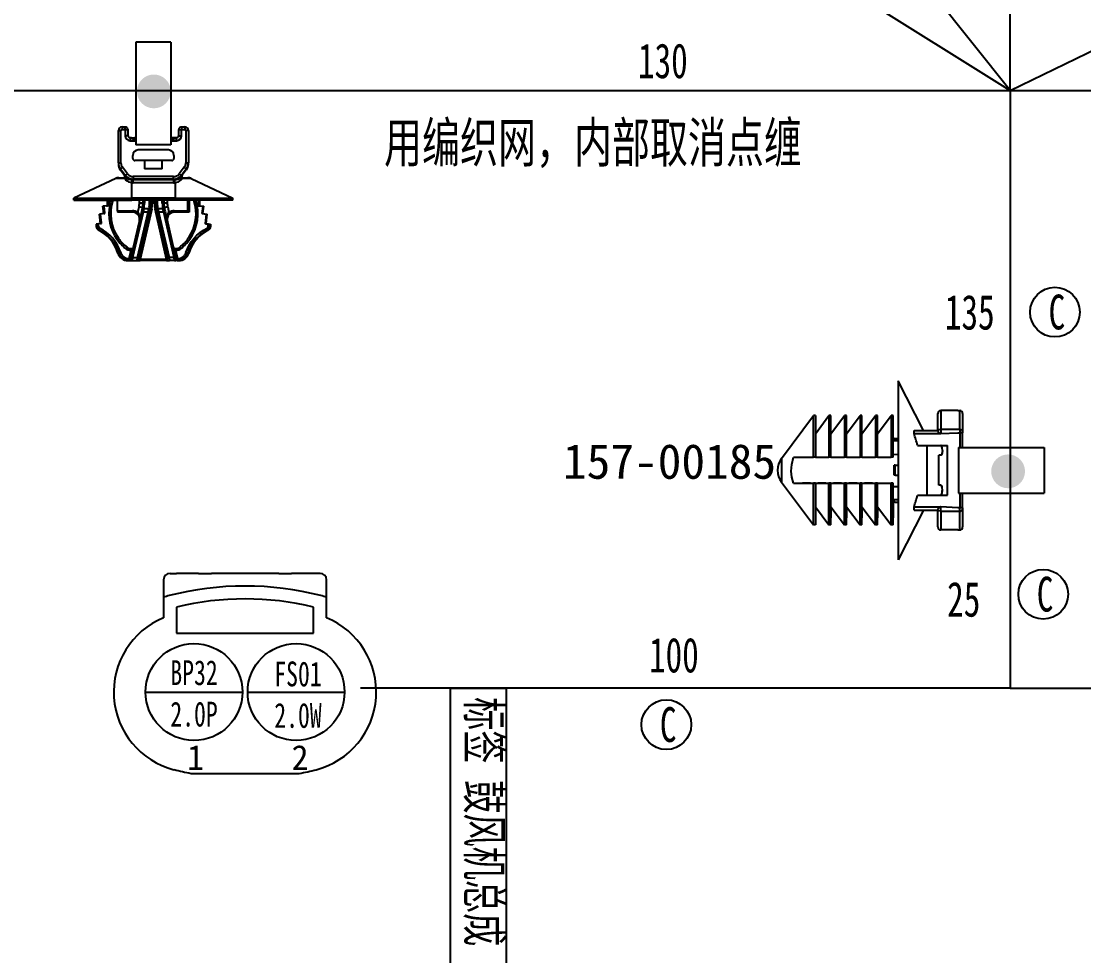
# Model space of a CAD drawing. Header units: millimetres. Extents: x 1543 to 5748, y 1576 to 2417.
# Drawn here: x 4162.4 to 4269.2, y 1923.9 to 2017.8 of the extents above; entities that cross this region are included whole.
import ezdxf

# ---------------------------------------------------------------- set-up
doc = ezdxf.new("R2010")
doc.units = ezdxf.units.MM
doc.layers.get('0').update_dxf_attribs({"lineweight": 25})
doc.layers.add('11文本层', color=255, linetype='Continuous')
for name, color, linetype, lineweight in [('1轮廓实线层', 7, 'Continuous', 50), ('_0', 7, 'Continuous', 25), ('_1轮廓实线层', 7, 'Continuous', 40)]:
    doc.layers.add(name, color=color, linetype=linetype, lineweight=lineweight)
doc.styles.get("Standard").update_dxf_attribs({"font": ''})
doc.styles.add('仿宋体', font='', dxfattribs={"width": 0.7, "height": 3.5})
doc.styles.add('仿宋体GB2312', font='', dxfattribs={"width": 0.7})
doc.styles.add('标准', font='fangsong.ttf', dxfattribs={"width": 0.7, "height": 3.5})
doc.styles.get('Standard').set_extended_font_data('SimSun')
doc.styles.get('仿宋体').set_extended_font_data('SimSun')
doc.styles.get('仿宋体GB2312').set_extended_font_data('SimSun')

msp = doc.modelspace()

# ---------------------------------------------------------------- hatches: boundary and pattern name
at = {"layer": '_1轮廓实线层', "linetype": 'ByBlock', "lineweight": -2}
h = msp.add_hatch(color=0, dxfattribs=at)
h.dxf.hatch_style = 1
edge = h.paths.add_edge_path()
edge.add_ellipse((4175.71, 2010.79), major_axis=(-1.7, 0), ratio=1, start_angle=0, end_angle=360, ccw=False)
h = msp.add_hatch(color=0, dxfattribs=at)
h.dxf.hatch_style = 1
edge = h.paths.add_edge_path()
edge.add_ellipse((4261.59, 1972.59), major_axis=(1.7, 0), ratio=1, start_angle=0, end_angle=360, ccw=False)

# ---------------------------------------------------------------- linework, layer by layer
for p, q in [((4173.91, 2015.74), (4173.91, 2005.42)), ((4177.41, 2015.74), (4173.91, 2015.74)), ((4177.41, 2015.74), (4177.41, 2005.42)), ((4172.51, 2007.21), (4172.51, 2006.96)), ((4172.83, 2007.21), (4172.51, 2007.21)), ((4172.83, 2006.96), (4172.83, 2007.21)), ((4178.82, 2007.21), (4178.49, 2007.21)), ((4178.49, 2007.21), (4178.49, 2006.96)), ((4178.82, 2007.21), (4178.82, 2006.96)), ((4172.14, 2003.6), (4172.14, 2006.85)), ((4172.14, 2006.85), (4172.4, 2006.85)), ((4172.4, 2003.6), (4172.4, 2006.85)), ((4172.51, 2006.96), (4172.83, 2006.96)), ((4172.83, 2006.96), (4172.83, 2006.34)), ((4173.12, 2006.34), (4172.83, 2006.34)), ((4173.12, 2006.34), (4173.12, 2006.92)), ((4173.34, 2006.12), (4173.34, 2005.83)), ((4173.45, 2006.12), (4173.34, 2006.12)), ((4173.45, 2006.12), (4173.45, 2006.12)), ((4173.45, 2006.12), (4173.47, 2006.12)), ((4173.45, 2006.12), (4173.47, 2006.12)), ((4173.47, 2006.12), (4173.77, 2006.12)), ((4173.91, 2005.85), (4173.77, 2006.12)), ((4173.91, 2006.12), (4173.77, 2006.12)), ((4177.55, 2006.12), (4177.41, 2006.12)), ((4177.55, 2006.12), (4177.41, 2005.85)), ((4177.86, 2006.12), (4177.55, 2006.12)), ((4177.87, 2006.12), (4177.86, 2006.12)), ((4177.86, 2006.12), (4177.87, 2006.12)), ((4177.98, 2006.12), (4177.87, 2006.12)), ((4177.87, 2006.12), (4177.87, 2006.12)), ((4177.98, 2005.83), (4177.98, 2006.12)), ((4178.2, 2006.92), (4178.2, 2006.34)), ((4178.2, 2006.34), (4178.49, 2006.34)), ((4178.49, 2006.96), (4178.82, 2006.96)), ((4178.49, 2006.34), (4178.49, 2006.96)), ((4178.93, 2006.85), (4178.93, 2003.6)), ((4179.18, 2006.85), (4178.93, 2006.85)), ((4179.18, 2006.85), (4179.18, 2003.6)), ((4173.34, 2005.83), (4173.91, 2005.83)), ((4177.41, 2005.42), (4173.91, 2005.42)), ((4177.41, 2005.83), (4177.98, 2005.83)), ((4173.59, 2004.06), (4173.59, 2004.36)), ((4177.18, 2004.9), (4174.14, 2004.9)), ((4177.73, 2004.36), (4177.73, 2004.06)), ((4172.14, 2003.6), (4172.14, 2003.48)), ((4172.14, 2003.6), (4172.4, 2003.6)), ((4172.14, 2003.48), (4172.14, 2003.48)), ((4172.55, 2003.16), (4172.35, 2003)), ((4172.35, 2003), (4172.87, 2002.33)), ((4172.35, 2003), (4172.35, 2002.89)), ((4172.35, 2002.89), (4172.87, 2002.22)), ((4172.35, 2002.89), (4172.87, 2002.22)), ((4172.35, 2002.89), (4172.35, 2002.89)), ((4173.07, 2002.49), (4172.55, 2003.16)), ((4174.76, 2003.84), (4173.81, 2003.84)), ((4174.76, 2003.84), (4174.76, 2002.99)), ((4176.56, 2003.84), (4174.76, 2003.84)), ((4176.56, 2002.99), (4174.76, 2002.99)), ((4176.56, 2002.99), (4176.56, 2003.84)), ((4177.51, 2003.84), (4176.56, 2003.84)), ((4178.77, 2003.16), (4178.25, 2002.49)), ((4178.45, 2002.33), (4178.97, 2003)), ((4178.97, 2002.89), (4178.45, 2002.22)), ((4178.97, 2002.89), (4178.45, 2002.22)), ((4178.97, 2003), (4178.77, 2003.16)), ((4178.93, 2003.6), (4179.18, 2003.6)), ((4178.97, 2002.89), (4178.97, 2003)), ((4178.97, 2002.89), (4178.97, 2002.89)), ((4179.18, 2003.48), (4179.18, 2003.6)), ((4179.18, 2003.48), (4179.18, 2003.48)), ((4171.87, 2002.03), (4167.68, 2000.04)), ((4172.76, 2002.03), (4171.87, 2002.03)), ((4172.18, 2002.1), (4172.66, 2002.1)), ((4172.76, 2002.03), (4172.78, 2002)), ((4172.87, 2002.33), (4173.07, 2002.49)), ((4172.87, 2002.22), (4172.87, 2002.33)), ((4172.87, 2002.22), (4172.87, 2002.22)), ((4173.63, 2002.22), (4173.63, 2001.96)), ((4177.69, 2002.22), (4173.63, 2002.22)), ((4173.63, 2001.89), (4173.63, 2001.96)), ((4177.69, 2001.96), (4173.63, 2001.96)), ((4173.63, 2001.61), (4173.63, 2001.89)), ((4177.69, 2001.89), (4173.63, 2001.89)), ((4177.69, 2001.96), (4177.69, 2002.22)), ((4177.69, 2001.96), (4177.69, 2001.89)), ((4177.69, 2001.89), (4177.69, 2001.61)), ((4178.25, 2002.49), (4178.45, 2002.33)), ((4178.45, 2002.33), (4178.45, 2002.22)), ((4178.45, 2002.22), (4178.45, 2002.22)), ((4178.54, 2002), (4178.57, 2002.03)), ((4179.45, 2002.03), (4178.57, 2002.03)), ((4178.66, 2002.1), (4179, 2002.1)), ((4179, 2002.1), (4179.14, 2002.1)), ((4179.45, 2002.03), (4183.64, 2000.04)), ((4173.48, 2000.04), (4173.48, 2001.62)), ((4177.69, 2001.61), (4173.63, 2001.61)), ((4177.84, 2001.62), (4177.84, 2000.04)), ((4167.68, 2000.04), (4173.48, 2000.04)), ((4167.68, 1999.85), (4167.68, 2000.04)), ((4167.68, 1999.85), (4173.48, 1999.85)), ((4171.02, 1999.85), (4171.02, 1999.36)), ((4171.11, 1999.85), (4171.11, 1999.36)), ((4171.28, 1999.39), (4171.28, 1999.85)), ((4172.07, 1998.78), (4172.07, 1999.85)), ((4173.48, 1999.85), (4173.48, 2000.04)), ((4177.84, 2000.04), (4173.48, 2000.04)), ((4177.84, 1999.85), (4173.48, 1999.85)), ((4174.27, 1999.57), (4174.27, 1999.85)), ((4174.63, 1999.57), (4174.63, 1999.85)), ((4174.77, 1999.85), (4174.77, 1999.57)), ((4175.27, 1999.48), (4175.27, 1999.85)), ((4175.41, 1999.85), (4175.41, 1999.48)), ((4175.55, 1999.85), (4175.55, 1999.48)), ((4175.77, 1999.48), (4175.77, 1999.85)), ((4175.91, 1999.48), (4175.91, 1999.85)), ((4176.05, 1999.85), (4176.05, 1999.48)), ((4176.55, 1999.57), (4176.55, 1999.85)), ((4176.7, 1999.85), (4176.7, 1999.57)), ((4177.05, 1999.85), (4177.05, 1999.57)), ((4177.84, 1999.85), (4177.84, 2000.04)), ((4177.84, 2000.04), (4183.64, 2000.04)), ((4183.64, 1999.85), (4177.84, 1999.85)), ((4179.11, 1998.78), (4179.11, 1999.85)), ((4179.25, 1999.85), (4179.25, 1998.64)), ((4180.18, 1999.85), (4180.18, 1999.3)), ((4180.3, 1999.85), (4180.3, 1999.3)), ((4183.64, 1999.85), (4183.64, 2000.04)), ((4170.96, 1999.29), (4170.59, 1999.24)), ((4170.59, 1999.24), (4170.7, 1999.24)), ((4170.68, 1998.51), (4170.59, 1999.24)), ((4171.12, 1999.29), (4170.7, 1999.24)), ((4170.78, 1998.58), (4170.7, 1999.24)), ((4170.79, 1998.51), (4170.78, 1998.58)), ((4170.96, 1999.29), (4171.05, 1999.29)), ((4171.11, 1999.36), (4171.02, 1999.36)), ((4171.12, 1999.29), (4171.05, 1999.29)), ((4171.28, 1999.38), (4171.28, 1999.39)), ((4171.28, 1999.38), (4171.28, 1999.38)), ((4172.07, 1998.78), (4173.57, 1998.78)), ((4172.07, 1998.78), (4172.07, 1998.64)), ((4173.57, 1998.64), (4172.07, 1998.64)), ((4173.42, 1994.14), (4174.49, 1998.72)), ((4174.62, 1998.66), (4173.56, 1994.08)), ((4173.57, 1998.78), (4173.57, 1998.64)), ((4174.09, 1998.6), (4174, 1998.49)), ((4174.08, 1994.08), (4175.14, 1998.66)), ((4174.09, 1998.6), (4174.22, 1999.17)), ((4175.28, 1998.65), (4174.21, 1994.07)), ((4174.57, 1999.08), (4174.22, 1999.17)), ((4174.63, 1999.57), (4174.27, 1999.57)), ((4175.49, 1998.96), (4174.33, 1993.93)), ((4174.49, 1998.72), (4174.56, 1999.05)), ((4174.56, 1999.05), (4174.57, 1999.08)), ((4174.56, 1999.05), (4174.7, 1999.02)), ((4174.57, 1999.08), (4174.71, 1999.05)), ((4174.7, 1999.02), (4174.62, 1998.66)), ((4175.14, 1998.66), (4174.62, 1998.66)), ((4174.63, 1999.57), (4174.77, 1999.57)), ((4174.71, 1999.05), (4174.7, 1999.02)), ((4174.7, 1999.02), (4175.21, 1999.02)), ((4175.14, 1998.66), (4175.21, 1999.02)), ((4175.21, 1999.02), (4175.22, 1999.03)), ((4175.21, 1999.02), (4175.35, 1998.99)), ((4175.22, 1999.03), (4175.36, 1999)), ((4175.27, 1999.48), (4175.41, 1999.48)), ((4175.35, 1998.99), (4175.28, 1998.65)), ((4175.36, 1999), (4175.35, 1998.99)), ((4175.49, 1998.96), (4175.36, 1999)), ((4175.55, 1999.48), (4175.41, 1999.48)), ((4175.91, 1999.48), (4175.77, 1999.48)), ((4175.97, 1999), (4175.83, 1998.96)), ((4176.99, 1993.93), (4175.83, 1998.96)), ((4175.91, 1999.48), (4176.05, 1999.48)), ((4175.97, 1999), (4176.1, 1999.03)), ((4175.97, 1998.99), (4176.11, 1999.02)), ((4175.97, 1998.99), (4175.97, 1999)), ((4176.04, 1998.65), (4175.97, 1998.99)), ((4177.11, 1994.07), (4176.04, 1998.65)), ((4176.1, 1999.03), (4176.11, 1999.02)), ((4176.11, 1999.02), (4176.62, 1999.02)), ((4176.11, 1999.02), (4176.18, 1998.66)), ((4176.7, 1998.66), (4176.18, 1998.66)), ((4176.18, 1998.66), (4177.25, 1994.08)), ((4176.55, 1999.57), (4176.7, 1999.57)), ((4176.61, 1999.05), (4176.75, 1999.08)), ((4176.62, 1999.02), (4176.61, 1999.05)), ((4176.62, 1999.02), (4176.76, 1999.05)), ((4176.7, 1998.66), (4176.62, 1999.02)), ((4177.05, 1999.57), (4176.7, 1999.57)), ((4177.76, 1994.08), (4176.7, 1998.66)), ((4177.1, 1999.17), (4176.75, 1999.08)), ((4176.75, 1999.08), (4176.76, 1999.05)), ((4176.76, 1999.05), (4176.84, 1998.72)), ((4176.84, 1998.72), (4177.9, 1994.14)), ((4177.1, 1999.17), (4177.23, 1998.6)), ((4177.23, 1998.6), (4177.32, 1998.49)), ((4177.75, 1998.78), (4179.11, 1998.78)), ((4177.75, 1998.78), (4177.75, 1998.64)), ((4179.25, 1998.64), (4177.75, 1998.64)), ((4179.25, 1998.64), (4179.11, 1998.78)), ((4180.18, 1999.3), (4180.62, 1999.24)), ((4180.18, 1999.3), (4180.3, 1999.3)), ((4180.3, 1999.3), (4180.73, 1999.24)), ((4180.62, 1999.24), (4180.53, 1998.51)), ((4180.62, 1999.24), (4180.73, 1999.24)), ((4180.64, 1998.51), (4180.73, 1999.24)), ((4170.36, 1997.5), (4169.92, 1997.44)), ((4170.46, 1997.5), (4170.16, 1997.46)), ((4170.16, 1997.19), (4170.16, 1997.46)), ((4170.68, 1998.51), (4170.24, 1998.46)), ((4170.24, 1998.46), (4170.34, 1998.46)), ((4170.36, 1997.5), (4170.24, 1998.46)), ((4170.79, 1998.51), (4170.34, 1998.46)), ((4170.45, 1997.57), (4170.34, 1998.46)), ((4170.36, 1997.5), (4170.46, 1997.5)), ((4170.46, 1997.5), (4170.45, 1997.57)), ((4170.68, 1998.51), (4170.79, 1998.51)), ((4174.28, 1997.82), (4174.26, 1997.76)), ((4177.06, 1997.77), (4177.04, 1997.82)), ((4180.55, 1998.51), (4180.53, 1998.51)), ((4180.64, 1998.51), (4180.53, 1998.51)), ((4180.55, 1998.51), (4180.98, 1998.46)), ((4180.64, 1998.51), (4181.08, 1998.46)), ((4180.98, 1998.46), (4180.86, 1997.5)), ((4180.89, 1997.49), (4180.86, 1997.5)), ((4180.97, 1997.5), (4180.86, 1997.5)), ((4180.89, 1997.49), (4181.16, 1997.46)), ((4180.97, 1997.5), (4181.08, 1998.46)), ((4180.97, 1997.5), (4181.4, 1997.44)), ((4180.98, 1998.46), (4181.08, 1998.46)), ((4181.16, 1997.19), (4181.16, 1997.46)), ((4169.99, 1997.44), (4169.92, 1997.44)), ((4169.92, 1997.44), (4169.92, 1997.19)), ((4169.99, 1997.19), (4169.92, 1997.19)), ((4169.99, 1997.44), (4169.99, 1997.19)), ((4170.16, 1997.19), (4169.99, 1997.19)), ((4170.18, 1996.88), (4170.11, 1996.88)), ((4170.26, 1997.03), (4170.18, 1996.88)), ((4181.06, 1997.03), (4181.14, 1996.88)), ((4181.14, 1996.88), (4181.21, 1996.88)), ((4181.33, 1997.19), (4181.16, 1997.19)), ((4181.33, 1997.44), (4181.4, 1997.44)), ((4181.33, 1997.44), (4181.33, 1997.19)), ((4181.33, 1997.19), (4181.4, 1997.19)), ((4181.4, 1997.44), (4181.4, 1997.19)), ((4172, 1995.93), (4172.15, 1996.03)), ((4179.32, 1995.93), (4179.18, 1996.03)), ((4172.21, 1994.54), (4172.09, 1994.54)), ((4172.38, 1994.59), (4172.21, 1994.54)), ((4172.9, 1994.97), (4173.01, 1995.11)), ((4173.24, 1993.99), (4173.43, 1994.82)), ((4173.34, 1995), (4173.51, 1995)), ((4173.34, 1994.82), (4173.34, 1995)), ((4173.43, 1994.82), (4173.34, 1994.82)), ((4173.43, 1994.82), (4173.51, 1995)), ((4173.43, 1994.82), (4173.57, 1994.79)), ((4177.75, 1994.79), (4177.89, 1994.82)), ((4177.81, 1995), (4177.89, 1994.82)), ((4177.81, 1995), (4177.98, 1995)), ((4177.89, 1994.82), (4178.08, 1993.99)), ((4177.98, 1994.82), (4177.89, 1994.82)), ((4177.98, 1994.82), (4177.98, 1995)), ((4178.42, 1994.97), (4178.31, 1995.11)), ((4178.94, 1994.59), (4179.11, 1994.54)), ((4179.11, 1994.54), (4179.23, 1994.54)), ((4179.46, 1995.31), (4179.43, 1995.27)), ((4173.27, 1993.78), (4173.11, 1993.78)), ((4173.24, 1993.99), (4173.38, 1993.96)), ((4173.24, 1993.96), (4173.38, 1993.94)), ((4173.27, 1993.78), (4173.27, 1993.87)), ((4173.27, 1993.78), (4173.52, 1993.78)), ((4173.38, 1993.96), (4173.42, 1994.14)), ((4173.38, 1993.94), (4173.38, 1993.96)), ((4173.39, 1993.87), (4173.39, 1993.88)), ((4173.5, 1993.78), (4173.52, 1993.78)), ((4173.52, 1993.78), (4173.5, 1993.78)), ((4173.56, 1994.08), (4173.52, 1993.78)), ((4173.52, 1993.78), (4174.03, 1993.78)), ((4173.56, 1994.08), (4174.08, 1994.08)), ((4174.03, 1993.78), (4174.08, 1994.08)), ((4174.04, 1993.78), (4174.33, 1993.78)), ((4174.21, 1994.07), (4174.17, 1993.9)), ((4174.33, 1993.93), (4174.17, 1993.89)), ((4174.17, 1993.9), (4174.17, 1993.89)), ((4174.33, 1993.93), (4176.99, 1993.93)), ((4174.33, 1993.78), (4174.33, 1993.93)), ((4176.99, 1993.78), (4174.33, 1993.78)), ((4177.15, 1993.89), (4176.99, 1993.93)), ((4176.99, 1993.78), (4176.99, 1993.93)), ((4176.99, 1993.78), (4177.28, 1993.78)), ((4177.15, 1993.9), (4177.11, 1994.07)), ((4177.76, 1994.08), (4177.25, 1994.08)), ((4177.25, 1994.08), (4177.29, 1993.78)), ((4177.8, 1993.78), (4177.29, 1993.78)), ((4177.8, 1993.78), (4177.76, 1994.08)), ((4178.05, 1993.78), (4177.8, 1993.78)), ((4177.82, 1993.78), (4177.8, 1993.78)), ((4177.8, 1993.78), (4177.82, 1993.78)), ((4177.9, 1994.14), (4177.94, 1993.96)), ((4177.94, 1993.96), (4178.08, 1993.99)), ((4177.94, 1993.94), (4178.08, 1993.96)), ((4177.94, 1993.94), (4177.94, 1993.96)), ((4178.05, 1993.78), (4178.05, 1993.87)), ((4178.05, 1993.78), (4178.21, 1993.78)), ((4250.52, 1981.7), (4250.52, 1963.7)), ((4253.07, 1976.7), (4250.52, 1981.7)), ((4254.52, 1976.7), (4254.52, 1978.4)), ((4254.82, 1978.7), (4254.82, 1976.81)), ((4256.52, 1978.7), (4254.82, 1978.7)), ((4256.52, 1978.7), (4256.72, 1978.7)), ((4256.72, 1976.81), (4256.72, 1978.7)), ((4257.02, 1978.4), (4257.02, 1976.61)), ((4238.81, 1973.89), (4242.02, 1978.2)), ((4242.02, 1974), (4242.02, 1978.2)), ((4242.22, 1978.2), (4242.02, 1978.2)), ((4242.22, 1978.2), (4242.22, 1974)), ((4242.22, 1976.37), (4243.58, 1978.2)), ((4243.78, 1978.2), (4243.58, 1978.2)), ((4243.58, 1978.2), (4243.58, 1974)), ((4243.78, 1976.37), (4245.14, 1978.2)), ((4243.78, 1974), (4243.78, 1978.2)), ((4245.34, 1978.2), (4245.14, 1978.2)), ((4245.14, 1978.2), (4245.14, 1974)), ((4245.34, 1976.37), (4246.7, 1978.2)), ((4245.34, 1974), (4245.34, 1978.2)), ((4246.9, 1978.2), (4246.7, 1978.2)), ((4246.7, 1978.2), (4246.7, 1974)), ((4246.9, 1976.37), (4248.26, 1978.2)), ((4246.9, 1974), (4246.9, 1978.2)), ((4248.46, 1978.2), (4248.26, 1978.2)), ((4248.26, 1978.2), (4248.26, 1974)), ((4248.46, 1976.37), (4249.82, 1978.2)), ((4248.46, 1974), (4248.46, 1978.2)), ((4250.02, 1978.2), (4249.82, 1978.2)), ((4249.82, 1978.2), (4249.82, 1974)), ((4250.02, 1974), (4250.02, 1978.2)), ((4252.14, 1976.38), (4252.14, 1976.7)), ((4252.14, 1976.7), (4254.54, 1976.7)), ((4252.14, 1976.38), (4254.52, 1976.38)), ((4254.52, 1976.38), (4254.82, 1976.38)), ((4254.82, 1976.81), (4254.82, 1976.47)), ((4256.52, 1976.81), (4254.82, 1976.81)), ((4254.82, 1976.38), (4256.52, 1976.47)), ((4256.72, 1976.81), (4256.52, 1976.81)), ((4256.52, 1976.47), (4256.72, 1976.47)), ((4256.72, 1976.81), (4256.72, 1976.47)), ((4256.72, 1976.47), (4256.72, 1975)), ((4257.02, 1976.47), (4256.72, 1976.47)), ((4257.02, 1976.61), (4257.02, 1976.47)), ((4257.02, 1975), (4257.02, 1976.47)), ((4250.12, 1975.7), (4250.02, 1975.7)), ((4250.12, 1975.65), (4250.12, 1975.8)), ((4250.52, 1975.65), (4250.12, 1975.65)), ((4250.22, 1975.9), (4250.52, 1975.9)), ((4252.48, 1975.2), (4255.49, 1975.2)), ((4253.42, 1975.2), (4253.42, 1974.7)), ((4255.49, 1974.7), (4255.49, 1975.2)), ((4240.02, 1974), (4242.02, 1974)), ((4242.22, 1974), (4242.02, 1974)), ((4242.22, 1974), (4243.58, 1974)), ((4243.78, 1974), (4243.58, 1974)), ((4243.78, 1974), (4245.14, 1974)), ((4245.34, 1974), (4245.14, 1974)), ((4245.34, 1974), (4246.7, 1974)), ((4246.9, 1974), (4246.7, 1974)), ((4246.9, 1974), (4248.26, 1974)), ((4248.46, 1974), (4248.26, 1974)), ((4248.46, 1974), (4249.82, 1974)), ((4250.02, 1974), (4249.82, 1974)), ((4250.02, 1974.3), (4250.52, 1974.27)), ((4253.42, 1974.7), (4253.42, 1970.7)), ((4254.62, 1971.2), (4254.62, 1974.2)), ((4254.82, 1974.2), (4254.62, 1974.2)), ((4255.49, 1970.7), (4255.49, 1974.7)), ((4256.61, 1975), (4256.61, 1970.4)), ((4256.61, 1975), (4265.22, 1975)), ((4265.22, 1975), (4265.22, 1970.4)), ((4238.81, 1973.89), (4238.81, 1972.7)), ((4250.12, 1972.2), (4250.12, 1973.2)), ((4250.22, 1973.2), (4250.12, 1973.2)), ((4250.22, 1973.2), (4250.52, 1973.2)), ((4250.22, 1972.2), (4250.22, 1973.2)), ((4238.81, 1972.7), (4238.81, 1971.5)), ((4250.22, 1972.2), (4250.12, 1972.2)), ((4250.22, 1972.2), (4250.52, 1972.2)), ((4238.81, 1971.5), (4242.02, 1967.2)), ((4240.02, 1971.4), (4242.02, 1971.4)), ((4241.72, 1971.4), (4240.91, 1971.4)), ((4241.72, 1971.4), (4243.58, 1971.4)), ((4242.02, 1967.2), (4242.02, 1971.4)), ((4242.22, 1971.4), (4242.02, 1971.4)), ((4242.22, 1971.4), (4242.22, 1967.2)), ((4243.28, 1971.4), (4242.47, 1971.4)), ((4243.28, 1971.4), (4245.14, 1971.4)), ((4243.78, 1971.4), (4243.58, 1971.4)), ((4243.58, 1967.2), (4243.58, 1971.4)), ((4243.78, 1967.2), (4243.78, 1971.4)), ((4244.84, 1971.4), (4244.03, 1971.4)), ((4244.84, 1971.4), (4246.7, 1971.4)), ((4245.34, 1971.4), (4245.14, 1971.4)), ((4245.14, 1967.2), (4245.14, 1971.4)), ((4245.34, 1967.2), (4245.34, 1971.4)), ((4246.4, 1971.4), (4245.59, 1971.4)), ((4246.4, 1971.4), (4248.26, 1971.4)), ((4246.9, 1971.4), (4246.7, 1971.4)), ((4246.7, 1967.2), (4246.7, 1971.4)), ((4246.9, 1967.2), (4246.9, 1971.4)), ((4247.96, 1971.4), (4247.15, 1971.4)), ((4247.96, 1971.4), (4249.82, 1971.4)), ((4248.46, 1971.4), (4248.26, 1971.4)), ((4248.26, 1967.2), (4248.26, 1971.4)), ((4248.46, 1967.2), (4248.46, 1971.4)), ((4250.02, 1971.4), (4249.82, 1971.4)), ((4249.82, 1967.2), (4249.82, 1971.4)), ((4250.02, 1967.2), (4250.02, 1971.4)), ((4250.52, 1971.04), (4250.02, 1971.04)), ((4254.82, 1971.2), (4254.62, 1971.2)), ((4250.02, 1969.7), (4250.02, 1967.93)), ((4250.12, 1969.7), (4250.02, 1969.7)), ((4250.52, 1969.74), (4250.12, 1969.74)), ((4250.12, 1969.6), (4250.12, 1969.74)), ((4252.48, 1970.2), (4255.49, 1970.2)), ((4253.42, 1970.7), (4253.42, 1970.2)), ((4255.49, 1970.2), (4255.49, 1970.7)), ((4256.61, 1970.4), (4265.22, 1970.4)), ((4256.72, 1970.4), (4256.72, 1968.92)), ((4257.02, 1968.92), (4257.02, 1970.4)), ((4242.22, 1969.02), (4242.22, 1967.93)), ((4242.22, 1969.02), (4243.58, 1967.2)), ((4243.78, 1969.02), (4245.14, 1967.2)), ((4243.78, 1969.02), (4243.78, 1967.93)), ((4245.34, 1969.02), (4246.7, 1967.2)), ((4245.34, 1969.02), (4245.34, 1967.93)), ((4246.9, 1969.02), (4248.26, 1967.2)), ((4246.9, 1969.02), (4246.9, 1967.93)), ((4248.46, 1969.02), (4249.82, 1967.2)), ((4248.46, 1969.02), (4248.46, 1967.93)), ((4250.22, 1969.5), (4250.52, 1969.5)), ((4253.07, 1968.7), (4250.52, 1963.7)), ((4252.14, 1968.7), (4252.14, 1969.01)), ((4252.14, 1969.01), (4254.52, 1969.01)), ((4252.14, 1968.7), (4254.52, 1968.7)), ((4254.52, 1969.01), (4254.82, 1969.01)), ((4254.52, 1967), (4254.52, 1968.7)), ((4256.52, 1968.92), (4254.82, 1969.01)), ((4254.82, 1968.58), (4254.82, 1968.92)), ((4256.72, 1968.92), (4256.52, 1968.92)), ((4257.02, 1968.92), (4256.72, 1968.92)), ((4256.72, 1968.58), (4256.72, 1968.92)), ((4257.02, 1968.92), (4257.02, 1968.78)), ((4257.02, 1968.78), (4257.02, 1967)), ((4254.82, 1968.58), (4254.82, 1966.7)), ((4254.82, 1968.58), (4256.52, 1968.58)), ((4256.52, 1968.58), (4256.72, 1968.58)), ((4256.72, 1966.7), (4256.72, 1968.58)), ((4242.22, 1967.2), (4242.02, 1967.2)), ((4243.78, 1967.2), (4243.58, 1967.2)), ((4245.34, 1967.2), (4245.14, 1967.2)), ((4246.9, 1967.2), (4246.7, 1967.2)), ((4248.46, 1967.2), (4248.26, 1967.2)), ((4250.02, 1967.2), (4249.82, 1967.2)), ((4256.52, 1966.7), (4254.82, 1966.7)), ((4256.52, 1966.7), (4256.72, 1966.7))]:
    msp.add_line(p, q)
at = {"lineweight": -3, "ltscale": 0.0125}
for p, q in [((4177.34, 1962.33), (4177.99, 1962.33)), ((4180.2, 1962.33), (4180.85, 1962.33)), ((4180.85, 1962.33), (4181.5, 1962.33)), ((4183.58, 1962.33), (4182.93, 1962.33)), ((4186.83, 1962.33), (4186.18, 1962.33)), ((4188.26, 1962.33), (4188.91, 1962.33)), ((4188.91, 1962.33), (4189.56, 1962.33)), ((4192.42, 1962.33), (4191.77, 1962.33))]:
    msp.add_line(p, q, dxfattribs=at)
at = {"lineweight": -3, "ltscale": 0.0425}
for p, q in [((4180.2, 1962.33), (4177.99, 1962.33)), ((4191.77, 1962.33), (4189.56, 1962.33))]:
    msp.add_line(p, q, dxfattribs=at)
at = {"lineweight": -3, "ltscale": 0.027499}
for p, q in [((4182.93, 1962.33), (4181.5, 1962.33)), ((4188.26, 1962.33), (4186.83, 1962.33))]:
    msp.add_line(p, q, dxfattribs=at)
at = {"lineweight": -3, "ltscale": 0.05}
msp.add_line((4186.18, 1962.33), (4183.58, 1962.33), dxfattribs=at)
at = {"lineweight": -3, "ltscale": 0.086686}
for p, q in [((4176.69, 1961.68), (4176.69, 1959.94)), ((4193.07, 1959.94), (4193.07, 1961.68))]:
    msp.add_line(p, q, dxfattribs=at)
at = {"lineweight": -3, "ltscale": 0.085912}
for p, q in [((4176.69, 1959.94), (4176.69, 1957.86)), ((4193.07, 1957.86), (4193.07, 1959.94))]:
    msp.add_line(p, q, dxfattribs=at)
at = {"lineweight": -3, "ltscale": 0.05046}
for p, q in [((4177.99, 1958.94), (4177.99, 1956.32)), ((4191.77, 1956.32), (4191.77, 1958.94))]:
    msp.add_line(p, q, dxfattribs=at)
at = {"lineweight": -3, "ltscale": 0.264999}
msp.add_line((4177.99, 1956.32), (4191.77, 1956.32), dxfattribs=at)
at = {"lineweight": -3}
for p, q in [((4174.87, 1950.4), (4184.62, 1950.4)), ((4185.14, 1950.4), (4194.89, 1950.4))]:
    msp.add_line(p, q, dxfattribs=at)
at = {"lineweight": -3, "ltscale": 0.209067}
msp.add_line((4179.44, 1942.21), (4190.31, 1942.21), dxfattribs=at)
for points in [[(4172.83, 2006.96), (4173.02, 2006.95), (4173.09, 2006.94), (4173.12, 2006.93), (4173.12, 2006.93), (4173.12, 2006.92), (4173.12, 2006.92)], [(4173.45, 2006.12), (4173.52, 2006.07), (4173.91, 2005.84)], [(4177.41, 2005.84), (4177.84, 2006.1), (4177.87, 2006.12)], [(4178.2, 2006.92), (4178.2, 2006.93), (4178.2, 2006.93), (4178.21, 2006.93), (4178.24, 2006.94), (4178.49, 2006.96)], [(4172.66, 2002.1), (4172.67, 2002.1), (4172.68, 2002.1), (4172.76, 2002.03)], [(4172.76, 2002.03), (4172.83, 2002.08), (4172.87, 2002.15), (4172.86, 2002.23), (4172.84, 2002.25)], [(4172.78, 2002), (4172.85, 2002.04), (4172.89, 2002.12), (4172.88, 2002.2), (4172.87, 2002.22)], [(4172.92, 2002.16), (4172.95, 2002.09), (4172.92, 2002), (4172.86, 2001.94), (4172.83, 2001.93)], [(4172.95, 2002.13), (4172.98, 2002.05), (4172.96, 2001.97), (4172.9, 2001.9), (4172.87, 2001.89)], [(4173.48, 2001.62), (4173.49, 2001.64), (4173.51, 2001.7), (4173.52, 2001.82), (4173.52, 2001.87), (4173.51, 2001.89), (4173.51, 2001.89), (4173.5, 2001.89)], [(4177.82, 2001.89), (4177.81, 2001.89), (4177.81, 2001.88), (4177.8, 2001.79), (4177.82, 2001.67), (4177.84, 2001.62)], [(4178.45, 2001.89), (4178.38, 2001.94), (4178.34, 2002.03), (4178.35, 2002.11), (4178.37, 2002.13)], [(4178.49, 2001.93), (4178.41, 2001.98), (4178.38, 2002.06), (4178.39, 2002.14), (4178.41, 2002.16)], [(4178.54, 2002), (4178.47, 2002.04), (4178.43, 2002.12), (4178.44, 2002.2), (4178.45, 2002.22)], [(4178.48, 2002.25), (4178.45, 2002.18), (4178.48, 2002.1), (4178.57, 2002.03)], [(4178.66, 2002.1), (4178.65, 2002.1), (4178.64, 2002.09), (4178.57, 2002.03)], [(4171.28, 1999.38), (4171.15, 1999.3), (4171.12, 1999.29)], [(4174.09, 1998.6), (4174.2, 1998.45), (4174.28, 1998.19)], [(4177.04, 1998.19), (4177.09, 1998.39), (4177.23, 1998.6)], [(4170.18, 1996.88), (4170.61, 1996.63), (4171, 1996.34), (4171.45, 1995.89), (4171.8, 1995.42), (4172.03, 1994.99), (4172.21, 1994.54)], [(4172.38, 1994.59), (4172.23, 1994.97), (4172.05, 1995.34), (4171.83, 1995.69), (4171.57, 1996.02), (4171.28, 1996.32), (4170.96, 1996.59), (4170.62, 1996.83), (4170.26, 1997.03)], [(4178.94, 1994.59), (4179.09, 1994.97), (4179.27, 1995.34), (4179.49, 1995.69), (4179.75, 1996.02), (4180.04, 1996.32), (4180.36, 1996.59), (4180.7, 1996.83), (4181.06, 1997.03)], [(4172.21, 1994.54), (4172.33, 1994.28), (4172.51, 1994.07), (4172.68, 1993.95), (4172.86, 1993.86), (4173.06, 1993.8), (4173.27, 1993.78)], [(4179.11, 1994.54), (4179.04, 1994.38), (4178.95, 1994.23), (4178.84, 1994.1), (4178.7, 1993.98), (4178.39, 1993.83), (4178.05, 1993.78)], [(4254.82, 1976.81), (4254.62, 1976.76), (4254.54, 1976.69)], [(4256.72, 1976.81), (4256.83, 1976.8), (4256.93, 1976.75), (4257.01, 1976.67), (4257.02, 1976.61)], [(4254.82, 1975.2), (4254.85, 1975.19), (4254.86, 1975.17), (4254.9, 1975.13), (4254.93, 1975.05)], [(4254.98, 1974.7), (4254.95, 1974.96), (4254.89, 1975.15), (4254.86, 1975.18), (4254.84, 1975.19), (4254.82, 1975.2)], [(4239.79, 1972.6), (4239.84, 1973.28), (4240.02, 1974)], [(4254.98, 1974.7), (4254.95, 1974.44), (4254.89, 1974.25), (4254.86, 1974.21), (4254.84, 1974.2), (4254.82, 1974.2)], [(4254.98, 1974.64), (4254.93, 1974.34), (4254.88, 1974.24), (4254.84, 1974.2), (4254.82, 1974.2)], [(4240.02, 1971.4), (4239.85, 1972.01), (4239.79, 1972.6)], [(4254.82, 1971.2), (4254.85, 1971.19), (4254.87, 1971.17), (4254.9, 1971.12), (4254.93, 1971.04)], [(4254.98, 1970.7), (4254.95, 1970.96), (4254.89, 1971.15), (4254.86, 1971.18), (4254.84, 1971.19), (4254.82, 1971.2)], [(4254.82, 1970.2), (4254.85, 1970.21), (4254.87, 1970.22), (4254.9, 1970.27), (4254.95, 1970.41), (4254.98, 1970.7)], [(4254.54, 1968.71), (4254.57, 1968.85), (4254.62, 1968.92)], [(4254.82, 1968.58), (4254.62, 1968.63), (4254.54, 1968.7)], [(4256.72, 1968.58), (4256.83, 1968.59), (4256.93, 1968.64), (4257.01, 1968.72), (4257.02, 1968.78)]]:
    msp.add_lwpolyline(points)
at = {"lineweight": -3}
for centre in [(4179.74, 1950.4), (4190.01, 1950.4)]:
    msp.add_circle(centre, 4.87, dxfattribs=at)
for centre, radius, start, end in [((4172.51, 2006.85), 0.363, 90, 180), ((4172.83, 2006.92), 0.29, 56.1469, 90), ((4172.83, 2006.92), 0.291, 34.6674, 56.1281), ((4172.83, 2006.92), 0.29, 14.1414, 34.6326), ((4178.49, 2006.92), 0.29, 145.3673, 165.8586), ((4178.49, 2006.92), 0.291, 123.8719, 145.3325), ((4178.49, 2006.92), 0.29, 90, 123.8531), ((4178.82, 2006.85), 0.363, 360, 90), ((4172.51, 2006.85), 0.109, 90, 180), ((4173.34, 2006.34), 0.508, 180, 270), ((4172.84, 2006.92), 0.284, 359.9466, 14.3458), ((4173.34, 2006.34), 0.218, 180, 270), ((4177.98, 2006.34), 0.508, 270.0001, 359.9999), ((4177.98, 2006.34), 0.218, 270, 360), ((4178.48, 2006.92), 0.284, 165.6542, 180.0534), ((4178.82, 2006.85), 0.109, 0.0251, 89.9797), ((4174.14, 2004.36), 0.544, 90, 180), ((4173.81, 2004.06), 0.218, 180, 270), ((4177.18, 2004.36), 0.544, 360, 90), ((4177.51, 2004.06), 0.218, 270, 360), ((4173.11, 2003.6), 0.965, 179.9977, 217.9786), ((4173.11, 2003.48), 0.964, 180, 218), ((4173.11, 2003.6), 0.712, 179.9958, 217.9543), ((4178.21, 2003.6), 0.712, 322.0459, 0.004), ((4178.21, 2003.6), 0.965, 322.0214, 0.0023), ((4178.22, 2003.48), 0.964, 322, 360), ((4172.18, 2001.38), 0.725, 90, 115.4), ((4172.66, 2002.25), 0.145, 270, 38), ((4173.58, 2002.57), 0.982, 215.8251, 220.6376), ((4173.18, 2002.23), 0.458, 220.7065, 227.714), ((4173.63, 2002.93), 0.964, 217.9781, 269.9907), ((4173.63, 2002.81), 0.964, 218, 222.3843), ((4173.61, 2002.72), 1.11, 228.4207, 263.689), ((4173.21, 2002.44), 0.405, 222.4784, 229.5349), ((4173.61, 2002.93), 1.04, 230.3384, 263.9136), ((4173.63, 2002.93), 0.71, 217.9496, 269.9846), ((4173.63, 2002.97), 1.08, 263.3902, 270.0033), ((4177.69, 2002.93), 0.71, 270.0155, 322.0504), ((4177.69, 2002.93), 0.964, 270.0093, 322.0219), ((4177.69, 2002.97), 1.08, 269.9967, 276.6097), ((4177.71, 2002.93), 1.04, 276.0838, 309.6639), ((4177.72, 2002.72), 1.11, 276.2924, 311.5889), ((4178.11, 2002.44), 0.405, 310.466, 317.5217), ((4177.69, 2002.81), 0.964, 317.6158, 322), ((4178.14, 2002.23), 0.458, 312.2836, 319.2965), ((4177.74, 2002.58), 0.989, 319.3788, 324.16), ((4178.66, 2002.25), 0.145, 142, 270), ((4179.14, 2001.38), 0.725, 64.6, 89.9992), ((4173.63, 2002.85), 1.24, 263.322, 269.964), ((4177.69, 2002.84), 1.23, 270.0011, 276.7136), ((4175.66, 1998.49), 4.47, 162.1992, 168.3867), ((4175.66, 1998.49), 4.29, 161.4319, 214.9649), ((4175.66, 1998.49), 4.29, 325.0351, 18.5681), ((4175.66, 1998.49), 4.47, 325.0351, 17.8008), ((4170.95, 1999.36), 0.0714, 277, 360), ((4170.92, 2001.32), 1.97, 275.4376, 280.5635), ((4175.66, 1998.49), 4.47, 168.4491, 214.9649), ((4173.57, 1997.93), 0.857, 52.3307, 90), ((4173.57, 1997.93), 0.714, 31.6334, 90), ((4172.48, 1999.57), 1.78, 346.955, 360), ((4172.48, 1999.57), 2.14, 346.955, 360), ((4172.48, 1999.57), 2.28, 346.955, 360), ((4173.27, 1999.48), 2, 346.955, 360), ((4173.27, 1999.48), 2.14, 346.955, 360), ((4173.27, 1999.48), 2.28, 346.955, 360), ((4178.05, 1999.48), 2.28, 180, 193.045), ((4178.05, 1999.48), 2.14, 180, 193.045), ((4178.05, 1999.48), 2, 180, 193.045), ((4178.84, 1999.57), 2.28, 180, 193.045), ((4178.84, 1999.57), 2.14, 180, 193.045), ((4178.84, 1999.57), 1.78, 180, 193.045), ((4177.75, 1997.93), 0.714, 90, 148.5936), ((4177.75, 1997.93), 0.857, 90, 127.6693), ((4177.76, 1997.9), 0.738, 94.4835, 122.5962), ((4169.71, 2000.89), 3.46, 274.5587, 277.4919), ((4173.57, 1997.93), 0.712, 0.0446, 31.7328), ((4173.57, 1997.93), 0.714, 346.955, 0.0267), ((4173.23, 1998.03), 1.07, 358.0537, 8.6562), ((4173.13, 1998.03), 1.17, 349.7283, 358.1592), ((4178.14, 1998.03), 1.12, 171.5911, 190.4972), ((4177.75, 1997.93), 0.709, 148.2087, 180.0847), ((4177.75, 1997.93), 0.714, 180, 193.045), ((4181.59, 2000.72), 3.29, 262.4109, 265.4978), ((4170.27, 1997.19), 0.357, 180, 243.2008), ((4170.34, 1997.19), 0.357, 180.0103, 243.2116), ((4168.34, 1993.37), 3.93, 17.2694, 63.2008), ((4170.34, 1997.2), 0.18, 180.4732, 243.4343), ((4182.98, 1993.37), 3.93, 116.7992, 162.7306), ((4182.94, 1993.26), 4.04, 127.6939, 135.7343), ((4182.94, 1993.25), 4.05, 121.9865, 127.6961), ((4182.94, 1993.26), 4.04, 116.4686, 121.9834), ((4180.98, 1997.2), 0.18, 296.5657, 359.5268), ((4180.98, 1997.19), 0.357, 296.795, 359.9845), ((4181.05, 1997.19), 0.357, 296.7992, 360), ((4175.72, 1998.53), 4.54, 214.9649, 231.5743), ((4175.72, 1998.53), 4.36, 214.9649, 231.5743), ((4175.6, 1998.53), 4.36, 308.4257, 325.0351), ((4175.6, 1998.53), 4.54, 308.4257, 325.0351), ((4182.91, 1993.28), 4, 138.9724, 149.5441), ((4182.92, 1993.27), 4.02, 135.7331, 138.9807), ((4173.11, 1994.85), 1.07, 197.2694, 270), ((4173.17, 1994.84), 0.834, 197.3217, 220.654), ((4173.24, 1994.88), 0.915, 220.034, 249.9287), ((4173.34, 1995.53), 0.714, 231.5743, 270), ((4173.34, 1995.53), 0.535, 231.5743, 270), ((4173.51, 1995.14), 0.144, 270.1416, 342.4223), ((4177.81, 1995.14), 0.144, 197.5777, 269.8584), ((4177.98, 1995.53), 0.535, 270, 308.4257), ((4177.98, 1995.53), 0.714, 270, 308.4257), ((4178.21, 1994.85), 1.07, 270, 342.7306), ((4178.08, 1994.88), 0.915, 290.0713, 319.966), ((4178.15, 1994.84), 0.834, 319.346, 342.6783), ((4182.82, 1993.33), 3.9, 150.3029, 162.0322), ((4173.26, 1994.89), 0.927, 248.978, 268.7313), ((4173.52, 1993.93), 0.286, 166.955, 172.7242), ((4173.35, 1993.95), 0.11, 172.0498, 225.2721), ((4173.45, 1994.06), 0.271, 226.7102, 255.893), ((4173.52, 1993.93), 0.143, 164.6311, 269.9767), ((4173.52, 1994.24), 0.459, 253.8694, 268.3565), ((4173.52, 1993.93), 0.143, 226.7405, 250.2509), ((4174.03, 1993.93), 0.143, 270.0406, 349.2529), ((4177.29, 1993.93), 0.143, 190.7471, 269.9594), ((4177.8, 1993.93), 0.143, 270.0233, 15.3689), ((4177.8, 1994.25), 0.471, 271.8423, 285.9519), ((4177.8, 1993.93), 0.143, 289.6276, 313.4081), ((4177.85, 1994.1), 0.312, 286.1819, 311.4848), ((4177.97, 1993.95), 0.11, 314.7436, 7.951), ((4178.06, 1994.89), 0.927, 271.2687, 291.022), ((4177.8, 1993.93), 0.286, 7.2758, 13.045), ((4254.82, 1978.4), 0.3, 90.0109, 179.9949), ((4256.72, 1978.4), 0.3, 0.0067, 89.9891), ((4235.45, 1970.94), 17.55, 14.0438, 18.0619), ((4254.84, 1976.67), 0.301, 176.7895, 221.4835), ((4254.83, 1976.66), 0.28, 221.9793, 268.3229), ((4250.22, 1975.8), 0.1, 90, 180), ((4240.42, 1972.7), 2, 143.3437, 216.6563), ((4235.45, 1974.46), 17.55, 341.9381, 345.9562), ((4253.81, 1970.68), 1.16, 343.3064, 359.4791), ((4250.22, 1969.6), 0.1, 180, 270), ((4254.83, 1968.73), 0.28, 91.6909, 138.0317), ((4254.82, 1967), 0.3, 180.0051, 269.9891), ((4256.72, 1967), 0.3, 270.0109, 359.9933)]:
    msp.add_arc(centre, radius, start, end)
for centre, radius, start, end in [((4177.34, 1961.68), 0.65, 90, 180), ((4192.42, 1961.68), 0.65, 0, 90), ((4179.74, 1950.4), 10.01, 104.4308, 107.7699), ((4184.88, 1930.45), 30.61, 75.5692, 104.4308), ((4190.01, 1950.4), 10.01, 72.2301, 75.5692), ((4184.88, 1930.45), 29.31, 76.4064, 103.5936), ((4179.74, 1950.4), 8.06, 112.2738, 255.5692), ((4190.01, 1950.4), 8.06, 284.4308, 67.7263), ((4184.88, 1970.36), 28.66, 255.5692, 259.0688), ((4184.88, 1970.36), 28.67, 280.9312, 284.4308)]:
    msp.add_arc(centre, radius, start, end, dxfattribs=at)
for centre, major_axis, ratio, start_param, end_param in [((4173.11, 2003.48), (0.964, 0), 0.99863, 3.141593, 3.804818), ((4178.22, 2003.48), (-0.964, 0), 0.99863, 2.478368, 3.141593), ((4173.63, 2002.81), (-0.964, 0), 0.99863, 0.663225, 0.793412), ((4177.69, 2002.81), (-0.964, 0), 0.99863, 2.348183, 2.478368), ((4171.04, 1999.36), (0, -0.0714), 0.980728, 0.122173, 1.570796), ((4174.62, 1998.69), (-0.139, 0.032), 0.163182, 0, 1.608587), ((4175.14, 1998.69), (-0.139, 0.032), 0.163182, 1.608587, 3.141593), ((4176.18, 1998.69), (-0.139, -0.032), 0.163182, 6.283185, 7.816191), ((4176.7, 1998.69), (-0.139, -0.032), 0.163182, 1.533006, 3.141593), ((4173.27, 1993.79), (0.126, 0.067), 0.480211, 6.283185, 7.605428), ((4173.56, 1994.1), (-0.139, 0.032), 0.163182, 0, 1.608587), ((4174.08, 1994.1), (-0.139, 0.032), 0.163182, 1.608587, 3.141593), ((4177.25, 1994.1), (-0.139, -0.032), 0.163182, 6.283185, 7.816191), ((4177.76, 1994.1), (-0.139, -0.032), 0.163182, 1.533006, 3.141593), ((4178.05, 1993.79), (0.126, -0.067), 0.480211, 1.81935, 3.141593)]:
    msp.add_ellipse(centre, major_axis=major_axis, ratio=ratio, start_param=start_param, end_param=end_param)
at = {"layer": '1轮廓实线层', "lineweight": -2}
for p, q in [((4261.79, 2010.89), (4336.72, 2047.31)), ((4261.79, 2010.89), (4261.79, 2045.39)), ((4261.79, 2010.89), (4236.51, 2042.66)), ((4261.79, 2010.89), (4261.79, 1950.8)), ((4261.79, 1950.8), (4196.49, 1950.8))]:
    msp.add_line(p, q, dxfattribs=at)
at = {"layer": '1轮廓实线层', "lineweight": -3}
for p, q in [((4049.28, 2010.89), (4261.79, 2010.89)), ((4261.79, 2010.89), (4386.06, 2010.83))]:
    msp.add_line(p, q, dxfattribs=at)
at = {"layer": '1轮廓实线层', "lineweight": -2}
msp.add_lwpolyline([(4211.14, 1950.8), (4211.14, 1920.11), (4205.54, 1920.11), (4205.54, 1950.8)], close=True, dxfattribs=at)
at = {"layer": '_0', "lineweight": -3}
for p, q in [((4215.63, 2039.75), (4261.79, 2010.89)), ((4261.79, 1950.8), (4284.95, 1950.8))]:
    msp.add_line(p, q, dxfattribs=at)
at = {"layer": '_0'}
for centre in [(4266.3, 1988.6), (4265.12, 1960.23)]:
    msp.add_circle(centre, 2.5, dxfattribs=at)
at = {"layer": '_0', "color": 1}
msp.add_circle((4227.23, 1947.12), 2.5, dxfattribs=at)

# ---------------------------------------------------------------- texts
at = {"char_height": 2.5, "width": 6.2163, "attachment_point": 1, "style": '标准'}
for s, insert in [('\\pxqc;BP32\\P2.0P', (4176.64, 1953.6)), ('\\pxqc;FS01\\P2.0W', (4187.09, 1953.47))]:
    msp.add_mtext(s, dxfattribs=dict(at, insert=insert))
at = {"layer": '11文本层', "color": 2, "insert": (4198.85, 2007.66), "char_height": 4, "width": 46.931, "attachment_point": 1, "style": '标准'}
msp.add_mtext('用编织网，内部取消点缠', dxfattribs=at)
at = {"layer": '11文本层', "insert": (4210.72, 1949.89), "char_height": 3.5, "width": 27.0608, "attachment_point": 1, "rotation": 270, "style": '标准'}
msp.add_mtext('标签 鼓风机总成 ', dxfattribs=at)
at = {"layer": '1轮廓实线层', "lineweight": 0, "char_height": 2.5, "attachment_point": 1}
for s, insert in [('1', (4179.06, 1945.07)), ('2', (4189.56, 1945.07))]:
    msp.add_mtext(s, dxfattribs=dict(at, insert=insert))
at = {"layer": '_0', "char_height": 3.5, "attachment_point": 1}
for s, insert, width, style in [('130', (4224.38, 2015.62), 5.9278, '仿宋体'), ('135', (4255.23, 1990.34), 5.9278, '仿宋体'), ('C', (4265.66, 1990.36), 2.4249, '仿宋体GB2312'), ('25', (4255.46, 1961.48), 5.9278, '仿宋体'), ('C', (4264.47, 1961.99), 2.4249, '仿宋体GB2312')]:
    msp.add_mtext(s, dxfattribs=dict(at, insert=insert, width=width, style=style))
at = {"layer": '_0', "lineweight": -2, "insert": (4216.84, 1975.34), "char_height": 3.5, "width": 22.9655, "attachment_point": 1}
msp.add_mtext('{\\fFangSong_GB2312|b0|i0|c134|p2;157-00185}', dxfattribs=at)
at = {"layer": '_0', "color": 1, "char_height": 3.5, "attachment_point": 1}
for s, insert, width, style in [('100', (4225.49, 1955.87), 5.9278, '仿宋体'), ('C', (4226.58, 1948.88), 7.013, '仿宋体GB2312')]:
    msp.add_mtext(s, dxfattribs=dict(at, insert=insert, width=width, style=style))

doc.saveas('drawing.dxf')
